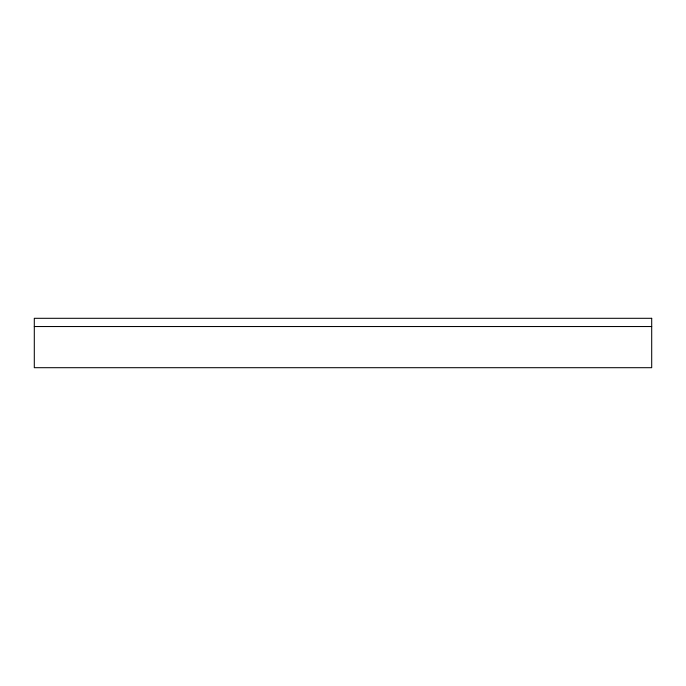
<?xml version="1.0" encoding="UTF-8"?>
<svg xmlns="http://www.w3.org/2000/svg" width="686" height="686" viewBox="0 0 686 686"><rect width="100%" height="100%" fill="white"/><g stroke="black" fill="none" stroke-linecap="round" stroke-linejoin="round"><path stroke-width="1.03" d="M34.3 326.536L651.7 326.536M651.7 318.304L34.3 318.304L34.3 367.696L651.7 367.696L651.7 318.304"/></g></svg>
